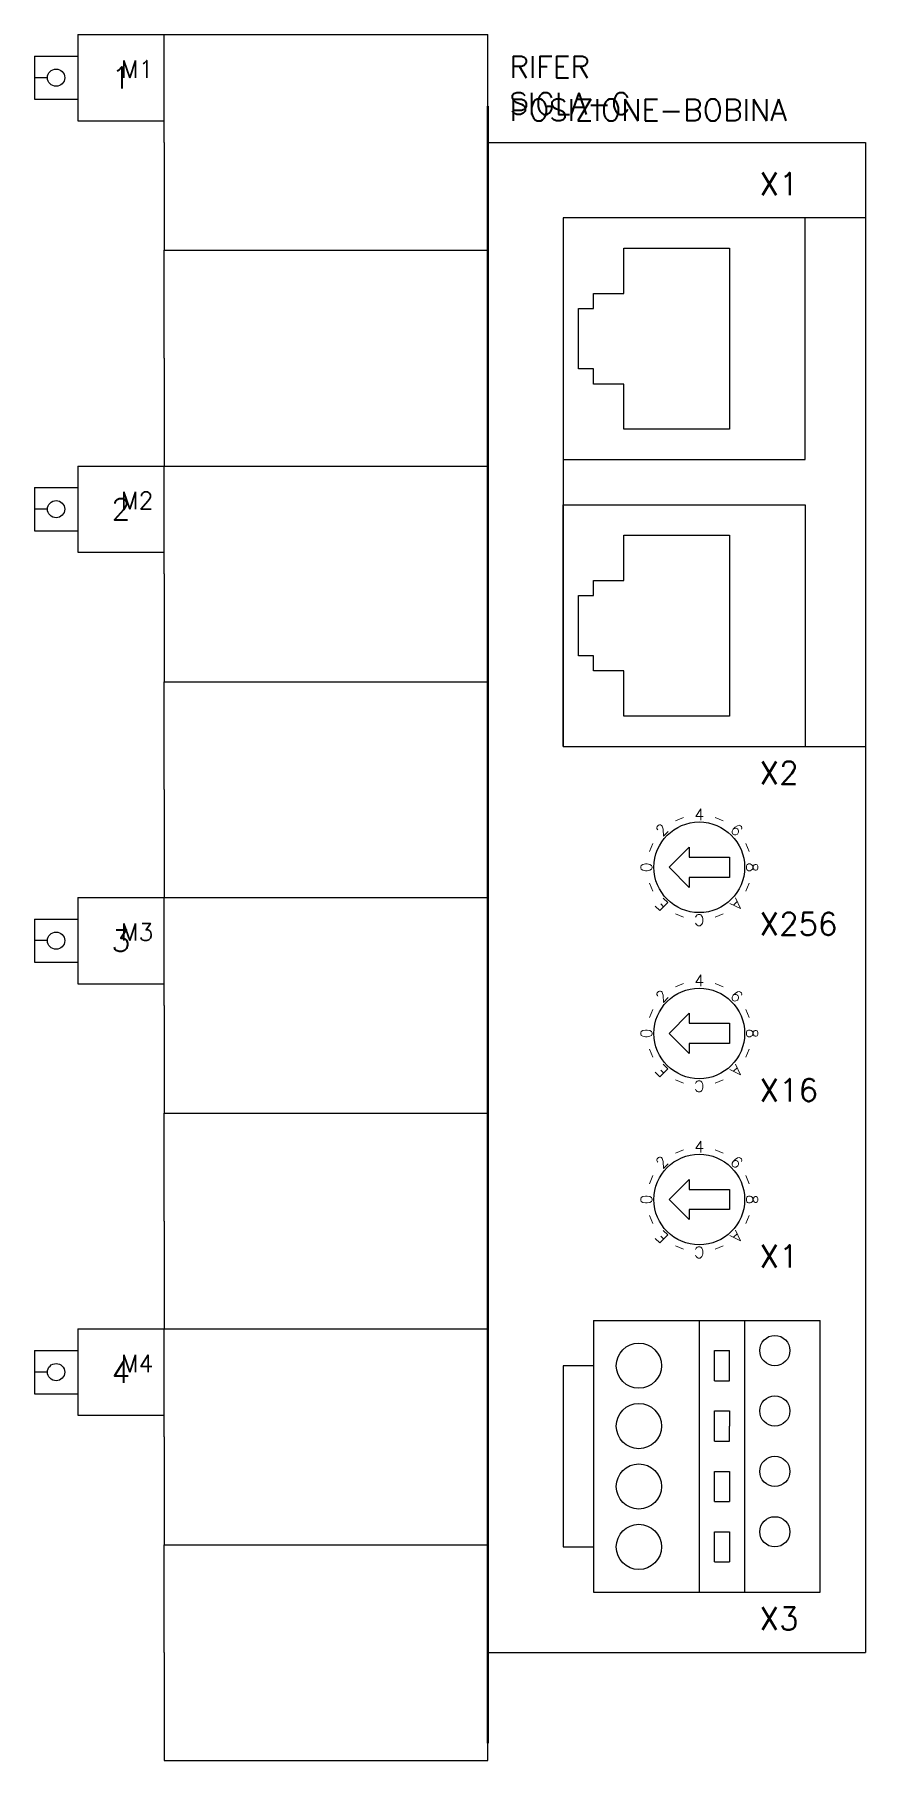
# Model space of a CAD drawing. Extents: x -15 to 81, y 0 to 200.
import ezdxf

# ---------------------------------------------------------------- set-up
doc = ezdxf.new("R2010")
doc.units = 0
doc.header["$LTSCALE"] = 4
doc.linetypes.add('CONTINUA', pattern=[0])
doc.layers.get('0').update_dxf_attribs({"linetype": 'CONTINUOUS'})
doc.layers.add('Sichtbar (ISO)', color=7, linetype='CONTINUOUS', lineweight=50)
doc.styles.get("Standard").update_dxf_attribs({"font": 'romans.shx'})

msp = doc.modelspace()

# ---------------------------------------------------------------- linework, layer by layer
at = {"linetype": 'CONTINUA'}
for p, q in [((-10, 200), (-10, 190)), ((-10, 200), (0, 200)), ((0, 200), (37.5, 200)), ((0, 187.5), (0, 200)), ((37.5, 190), (37.5, 200)), ((-15, 197.5), (-10, 197.5)), ((-15, 192.5), (-10, 192.5)), ((-10, 190), (0, 190)), ((0, 187.5), (0, 175)), ((0, 175), (37.5, 175)), ((0, 162.5), (0, 175)), ((0, 162.5), (0, 150)), ((-10, 150), (-10, 140)), ((-10, 150), (0, 150)), ((0, 150), (37.5, 150)), ((0, 137.5), (0, 150)), ((-15, 147.5), (-10, 147.5)), ((-15, 142.5), (-10, 142.5)), ((-10, 140), (0, 140)), ((0, 137.5), (0, 125)), ((0, 125), (37.5, 125)), ((0, 112.5), (0, 125)), ((0, 112.5), (0, 100)), ((-10, 100), (-10, 90)), ((-10, 100), (0, 100)), ((0, 100), (37.5, 100)), ((0, 87.5), (0, 100)), ((-15, 97.5), (-10, 97.5)), ((-15, 92.5), (-10, 92.5)), ((-10, 90), (0, 90)), ((0, 87.5), (0, 75)), ((0, 75), (37.5, 75)), ((0, 62.5), (0, 75)), ((0, 62.5), (0, 50)), ((-10, 50), (-10, 40)), ((-10, 50), (0, 50)), ((0, 50), (37.5, 50)), ((0, 37.5), (0, 50)), ((-15, 47.5), (-10, 47.5)), ((-15, 42.5), (-10, 42.5)), ((-10, 40), (0, 40)), ((0, 37.5), (0, 25)), ((0, 25), (37.5, 25)), ((0, 12.5), (0, 25)), ((0, 12.5), (0, 0)), ((37.5, 0), (37.5, 5)), ((0, 0), (37.5, 0))]:
    msp.add_line(p, q, dxfattribs=at)
for p, q in [((-15, 197.5), (-15, 192.5)), ((-13.5, 195), (-15, 195)), ((37.5, 187.5), (37.5, 12.5)), ((37.5, 187.5), (81.25, 187.5)), ((81.25, 187.5), (81.25, 12.5)), ((81.25, 178.75), (46.25, 178.75)), ((46.25, 178.75), (46.25, 117.5)), ((46.25, 178.75), (46.25, 152.5)), ((46.25, 178.75), (46.25, 150.75)), ((74.25, 150.75), (74.25, 178.75)), ((53.25, 170), (53.25, 175.25)), ((53.25, 175.25), (65.5, 175.25)), ((65.5, 175.25), (65.5, 154.25)), ((49.75, 168.25), (49.75, 170)), ((49.75, 170), (53.25, 170)), ((48, 161.25), (48, 168.25)), ((48, 168.25), (49.75, 168.25)), ((49.75, 161.25), (48, 161.25)), ((49.75, 159.5), (49.75, 161.25)), ((53.25, 159.5), (49.75, 159.5)), ((53.25, 154.25), (53.25, 159.5)), ((65.5, 154.25), (53.25, 154.25)), ((46.25, 150.75), (74.25, 150.75)), ((-15, 147.5), (-15, 142.5)), ((-13.5, 145), (-15, 145)), ((46.25, 117.5), (46.25, 145.5)), ((46.25, 145.5), (74.25, 145.5)), ((74.25, 145.5), (74.25, 117.5)), ((53.25, 136.75), (53.25, 142)), ((53.25, 142), (65.5, 142)), ((65.5, 142), (65.5, 121)), ((49.75, 135), (49.75, 136.75)), ((49.75, 136.75), (53.25, 136.75)), ((48, 128), (48, 135)), ((48, 135), (49.75, 135)), ((49.75, 128), (48, 128)), ((49.75, 126.25), (49.75, 128)), ((53.25, 126.25), (49.75, 126.25)), ((53.25, 121), (53.25, 126.25)), ((65.5, 121), (53.25, 121)), ((46.25, 117.5), (81.25, 117.5)), ((58.5, 103.5), (60.83, 105.83)), ((60.83, 105.83), (60.83, 104.67)), ((60.83, 104.67), (65.5, 104.67)), ((65.5, 104.67), (65.5, 102.33)), ((60.83, 101.17), (58.5, 103.5)), ((65.5, 102.33), (60.83, 102.33)), ((60.83, 102.33), (60.83, 101.17)), ((-15, 97.5), (-15, 92.5)), ((-13.5, 95), (-15, 95)), ((58.5, 84.25), (60.83, 86.58)), ((60.83, 86.58), (60.83, 85.42)), ((60.83, 81.92), (58.5, 84.25)), ((60.83, 85.42), (65.5, 85.42)), ((65.5, 85.42), (65.5, 83.08)), ((65.5, 83.08), (60.83, 83.08)), ((60.83, 83.08), (60.83, 81.92)), ((58.5, 65), (60.83, 67.33)), ((60.83, 67.33), (60.83, 66.17)), ((60.83, 66.17), (65.5, 66.17)), ((65.5, 66.17), (65.5, 63.83)), ((60.83, 62.67), (58.5, 65)), ((65.5, 63.83), (60.83, 63.83)), ((60.83, 63.83), (60.83, 62.67)), ((49.75, 51), (49.75, 21.25)), ((49.75, 51), (76, 51)), ((62, 51), (62, 19.5)), ((67.25, 51), (67.25, 19.5)), ((76, 21.25), (76, 51)), ((-15, 47.5), (-15, 42.5)), ((63.75, 47.5), (65.5, 47.5)), ((63.75, 44), (63.75, 47.5)), ((65.5, 44), (65.5, 47.5)), ((-13.5, 45), (-15, 45)), ((46.25, 45.75), (46.25, 24.75)), ((49.75, 45.75), (46.25, 45.75)), ((63.75, 44), (65.5, 44)), ((63.75, 38.75), (63.75, 40.5)), ((63.75, 40.5), (65.5, 40.5)), ((65.5, 40.5), (65.5, 38.75)), ((63.75, 37), (63.75, 38.75)), ((65.5, 37), (65.5, 38.75)), ((63.75, 37), (65.5, 37)), ((63.75, 30), (63.75, 33.5)), ((63.75, 33.5), (65.5, 33.5)), ((65.5, 33.5), (65.5, 30)), ((63.75, 30), (65.5, 30)), ((63.75, 23), (63.75, 26.5)), ((63.75, 26.5), (65.5, 26.5)), ((65.5, 26.5), (65.5, 23)), ((46.25, 24.75), (49.75, 24.75)), ((63.75, 23), (65.5, 23)), ((49.75, 21.25), (49.75, 19.5)), ((76, 19.5), (76, 21.25)), ((49.75, 19.5), (76, 19.5)), ((37.5, 12.5), (81.25, 12.5))]:
    msp.add_line(p, q)
for centre in [(-12.5, 195), (-12.5, 145), (-12.5, 95), (-12.5, 45)]:
    msp.add_circle(centre, 1, dxfattribs=at)
for centre, radius in [((62, 103.5), 5.25), ((62, 84.25), 5.25), ((62, 84.25), 5.25), ((62, 65), 5.25), ((62, 65), 5.25), ((55, 45.75), 2.62), ((70.75, 47.5), 1.75), ((70.75, 40.5), 1.75), ((55, 38.75), 2.62), ((55, 31.75), 2.62), ((70.75, 33.5), 1.75), ((70.75, 26.5), 1.75), ((55, 24.75), 2.62)]:
    msp.add_circle(centre, radius)
at = {"layer": 'Sichtbar (ISO)'}
for p, q in [((37.5, 191.69), (37.5, 184.72)), ((37.5, 184.8), (37.5, 186.8)), ((37.5, 184.8), (37.5, 184.43)), ((37.5, 183.7), (37.5, 184.72)), ((37.5, 184.23), (37.5, 184.43)), ((37.5, 184.23), (37.5, 184.22)), ((37.5, 184.22), (37.5, 183.08)), ((37.5, 183.7), (37.5, 183.33)), ((37.5, 183.13), (37.5, 183.33)), ((37.5, 183.13), (37.5, 183.12)), ((37.5, 183.12), (37.5, 181.98)), ((37.5, 181.87), (37.5, 183.08)), ((37.5, 180.77), (37.5, 181.98)), ((37.5, 181.87), (37.5, 178.34)), ((37.5, 180.77), (37.5, 177.24)), ((37.5, 175.72), (37.5, 178.34)), ((37.5, 174.62), (37.5, 177.24)), ((37.5, 175.72), (37.5, 174.8)), ((37.5, 174.8), (37.5, 150.62)), ((37.5, 174.62), (37.5, 173.7)), ((37.5, 173.7), (37.5, 130.26)), ((37.5, 150.62), (37.5, 149.48)), ((37.5, 148.27), (37.5, 149.48)), ((37.5, 148.27), (37.5, 144.74)), ((37.5, 142.12), (37.5, 144.74)), ((37.5, 142.12), (37.5, 141.2)), ((37.5, 141.2), (37.5, 127.04)), ((37.5, 130.26), (37.5, 128.8)), ((37.5, 128.8), (37.5, 115.46)), ((37.5, 122.96), (37.5, 118.62)), ((37.5, 118.62), (37.5, 117.48)), ((37.5, 116.27), (37.5, 117.48)), ((37.5, 116.27), (37.5, 112.74)), ((37.5, 115.46), (37.5, 114)), ((37.5, 114), (37.5, 80.06)), ((37.5, 110.12), (37.5, 112.74)), ((37.5, 110.12), (37.5, 109.2)), ((37.5, 109.2), (37.5, 95.04)), ((37.5, 90.96), (37.5, 81.82)), ((37.5, 81.82), (37.5, 80.68)), ((37.5, 79.47), (37.5, 80.68)), ((37.5, 80.06), (37.5, 78.6)), ((37.5, 79.47), (37.5, 75.94)), ((37.5, 78.6), (37.5, 45.06)), ((37.5, 73.32), (37.5, 75.94)), ((37.5, 73.32), (37.5, 72.4)), ((37.5, 72.4), (37.5, 58.24)), ((37.5, 54.16), (37.5, 45.02)), ((37.5, 45.06), (37.5, 43.6)), ((37.5, 45.02), (37.5, 43.88)), ((37.5, 42.67), (37.5, 43.88)), ((37.5, 42.67), (37.5, 39.14)), ((37.5, 36.52), (37.5, 39.14)), ((37.5, 36.52), (37.5, 35.6)), ((37.5, 35.6), (37.5, 21.44)), ((37.5, 17.36), (37.5, 2.8)), ((37.5, 2.8), (37.5, 2))]:
    msp.add_line(p, q, dxfattribs=at)
for points in [[(37.5, 122.96), (37.5, 125), (37.5, 127.04)], [(37.5, 90.96), (37.5, 93), (37.5, 95.04)], [(37.5, 54.16), (37.5, 56.2), (37.5, 58.24)], [(37.5, 17.36), (37.5, 19.4), (37.5, 21.44)]]:
    msp.add_rational_spline(points, [1, 1.08, 1], degree=2, dxfattribs=at)

# ---------------------------------------------------------------- texts
at = {"linetype": 'CONTINUA', "char_height": 2.5, "attachment_point": 5}
for s, insert in [('1', (-5, 195)), ('2', (-5, 145)), ('3', (-5, 95)), ('4', (-5, 45))]:
    msp.add_mtext_dynamic_manual_height_columns(s, width=10, gutter_width=1, heights=[9], dxfattribs=dict(at, insert=insert))
for s, width, insert, char_height, attachment_point in [('X1', 5.25, (69, 184), 2.625, 1), ('X2', 5.25, (69, 115.75), 2.625, 1), ('4', 1.75, (62, 109.62), 1.31, 5), ('X256', 5.25, (69, 98.25), 2.625, 1), ('4', 1.75, (62, 90.38), 1.31, 5), ('X16', 5.25, (69, 79), 2.625, 1), ('4', 1.75, (62, 71.12), 1.31, 5), ('X1', 5.25, (69, 59.75), 2.625, 1), ('X3', 5.25, (69, 17.75), 2.625, 1)]:
    msp.add_mtext_dynamic_manual_height_columns(s, width=width, gutter_width=1.75, heights=[0], dxfattribs=dict(insert=insert, char_height=char_height, attachment_point=attachment_point))
at = {"char_height": 1.31, "attachment_point": 5}
for s, insert, rotation in [('2', (57.67, 107.83), 45), ('-', (59.66, 109.16), 22.5), ('-', (64.34, 109.16), 337.5), ('6', (66.33, 107.83), 315), ('-', (56.34, 105.84), 67.5), ('-', (67.66, 105.84), 292.5), ('0', (55.88, 103.5), 90), ('8', (68.12, 103.5), 270), ('-', (56.34, 101.16), 112.5), ('-', (67.66, 101.16), 247.5), ('E', (57.67, 99.17), 135), ('-', (59.66, 97.84), 157.5), ('C', (62, 97.38), 180), ('-', (64.34, 97.84), 202.5), ('A', (66.33, 99.17), 225), ('-', (59.66, 89.91), 22.5), ('-', (64.34, 89.91), 337.5), ('2', (57.67, 88.58), 45), ('6', (66.33, 88.58), 315), ('-', (56.34, 86.59), 67.5), ('-', (67.66, 86.59), 292.5), ('0', (55.88, 84.25), 90), ('8', (68.12, 84.25), 270), ('-', (56.34, 81.91), 112.5), ('-', (67.66, 81.91), 247.5), ('E', (57.67, 79.92), 135), ('A', (66.33, 79.92), 225), ('-', (59.66, 78.59), 157.5), ('C', (62, 78.12), 180), ('-', (64.34, 78.59), 202.5), ('-', (59.66, 70.66), 22.5), ('-', (64.34, 70.66), 337.5), ('2', (57.67, 69.33), 45), ('6', (66.33, 69.33), 315), ('-', (56.34, 67.34), 67.5), ('-', (67.66, 67.34), 292.5), ('0', (55.88, 65), 90), ('8', (68.12, 65), 270), ('-', (56.34, 62.66), 112.5), ('-', (67.66, 62.66), 247.5), ('E', (57.67, 60.67), 135), ('A', (66.33, 60.67), 225), ('-', (59.66, 59.34), 157.5), ('C', (62, 58.88), 180), ('-', (64.34, 59.34), 202.5)]:
    msp.add_mtext_dynamic_manual_height_columns(s, width=1.75, gutter_width=1.75, heights=[0], dxfattribs=dict(at, insert=insert, rotation=rotation))
at = {"color": 4, "flags": 8}
for tag, p in [('M1', (-5, 195)), ('M2', (-5, 145)), ('M3', (-5, 95)), ('M4', (-5, 45))]:
    msp.add_attdef(tag, p, '', height=2, dxfattribs=at)
at = {"color": 3}
for tag, p, s, flags in [('RIFER', (40, 195), 'RIFER ?', 8), ('SIGLA-C', (40, 190.75), 'SIGLA ?', 9)]:
    msp.add_attdef(tag, p, s, height=2.5, dxfattribs=dict(at, flags=flags))
at = {"flags": 9}
for tag, p, s, height in [('F1', (-15, 195), '', 0.00001), ('F2', (-15, 145), '', 0.00001), ('F3', (-15, 95), '', 0.00001), ('F4', (-15, 45), '', 0.00001), ('DEN1-TRAD-ID', (37.5, 12.5), '', 0.0000000175), ('DEN1-A', (37.5, 12.5), '', 0.0000000175), ('DEN1', (37.5, 12.5), '', 0.0000000175), ('NOTE2', (37.5, 12.5), '', 0.0000000175), ('NOTE1', (37.5, 12.5), '', 0.0000000175), ('CODICE', (37.5, 12.5), '1xNNN', 0.0000000175), ('H-TABELLA', (37.5, 12.5), '', 0.0000000175), ('T-TABELLA', (37.5, 12.5), '', 0.0000000175), ('P-TABELLA', (37.5, 12.5), '', 0.0000000175), ('POSIZIONE', (37.5, 12.5), '', 0.0000000175), ('TIPOSIG', (37.5, 12.5), '3', 0.0000000175), ('TIPOSIG', (0, 0), '4', 0.00000001), ('POSIZIONE-C', (0, 0), '', 0.00000001), ('T-CONTATTO', (0, 0), '', 0.00000001), ('DESCRIZIONE-C', (0, 0), '', 0.00000001)]:
    msp.add_attdef(tag, p, s, height=height, dxfattribs=at)
at = {"color": 3}
msp.add_attdef('POSIZIONE-BOBINA', (40, 190), '', height=2.5, dxfattribs=at)

doc.saveas('drawing.dxf')
